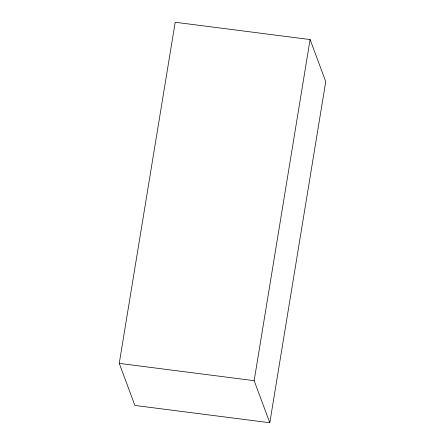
<?xml version="1.0" encoding="UTF-8"?>
<svg xmlns="http://www.w3.org/2000/svg" width="445" height="445" viewBox="0 0 445 445"><rect width="100%" height="100%" fill="white"/><g stroke="black" fill="none" stroke-linecap="round" stroke-linejoin="round"><path stroke-width="0.67" d="M119.249 363.376L175.196 22.25L310.104 39.555L325.751 81.624L269.804 422.75L134.896 405.445L119.249 363.376L254.156 380.681L269.804 422.75M254.156 380.681L310.104 39.555"/></g></svg>
